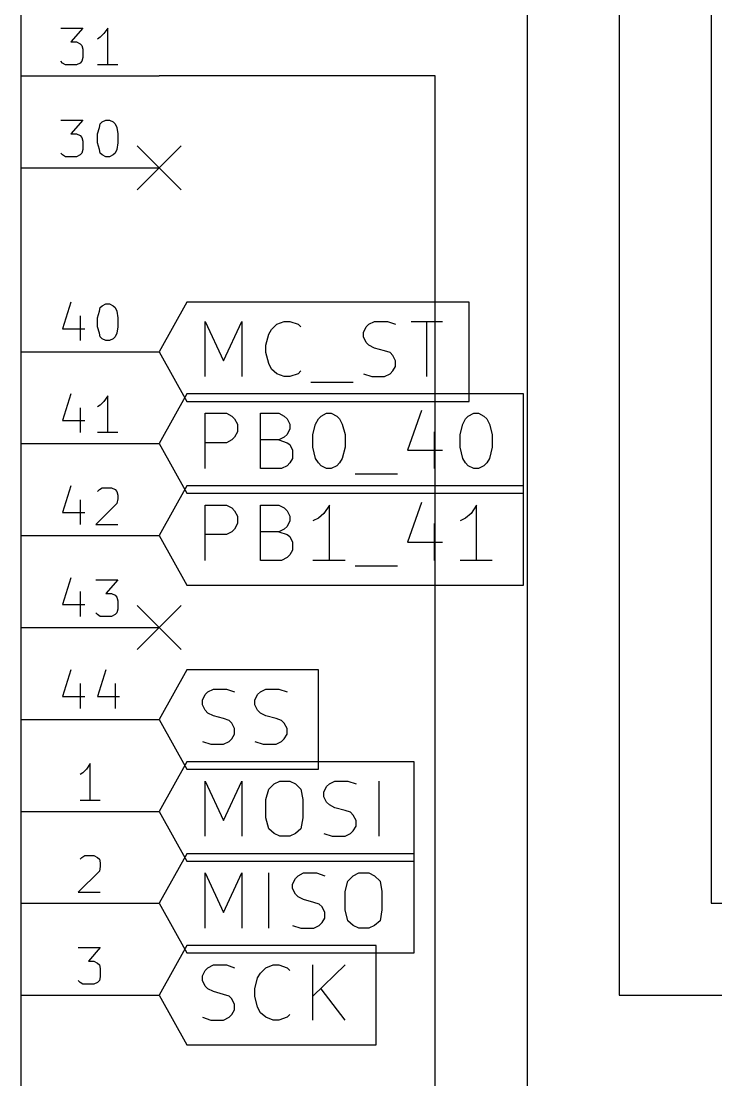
# Model space of a CAD drawing. Extents: x 10 to 287, y -200 to -10.
# Drawn here: x 146.05 to 165.23, y -101.4 to -72.15 of the extents above; entities that cross this region are included whole.
import ezdxf

# ---------------------------------------------------------------- set-up
doc = ezdxf.new("R2010")
doc.units = 0
doc.header["$MEASUREMENT"] = 0

msp = doc.modelspace()

# ---------------------------------------------------------------- linework, layer by layer
at = {"layer": 'Blue 2'}
for p, q in [((149.25, -75.5904), (150.47, -76.8096)), ((150.47, -75.5904), (149.25, -76.8096)), ((149.25, -88.2904), (150.47, -89.5096)), ((150.47, -88.2904), (149.25, -89.5096))]:
    msp.add_line(p, q, dxfattribs=at)
at = {"layer": 'Green 2'}
for p, q in [((162.56, -60.96), (162.56, -99.06)), ((165.1, -63.5), (165.1, -96.52)), ((160.02, -71.12), (160.02, -134.62)), ((157.48, -73.66), (149.86, -73.66)), ((157.48, -139.7), (157.48, -73.66)), ((165.1, -96.52), (191.77, -96.52)), ((162.56, -99.06), (246.38, -99.06))]:
    msp.add_line(p, q, dxfattribs=at)
at = {"layer": 'L.Yellow'}
msp.add_line((146.05, -148.59), (146.05, -54.61), dxfattribs=at)
at = {"layer": 'Red 2'}
for p, q in [((146.05, -148.59), (146.05, -54.61)), ((147.142, -72.3392), (147.752, -72.3392)), ((147.752, -72.3392), (147.422, -72.7202)), ((148.336, -72.4916), (148.234, -72.5932)), ((148.438, -72.3392), (148.336, -72.4916)), ((148.438, -73.3552), (148.438, -72.3392)), ((147.422, -72.7202), (147.574, -72.7202)), ((147.574, -72.7202), (147.676, -72.771)), ((147.676, -72.771), (147.726, -72.8218)), ((147.726, -72.8218), (147.752, -72.9234)), ((148.234, -72.5932), (148.158, -72.644)), ((147.752, -72.9234), (147.752, -73.152)), ((147.193, -73.3044), (147.142, -73.2536)), ((147.269, -73.3552), (147.193, -73.3044)), ((147.574, -73.3552), (147.269, -73.3552)), ((147.676, -73.3044), (147.574, -73.3552)), ((147.726, -73.2536), (147.676, -73.3044)), ((147.752, -73.152), (147.726, -73.2536)), ((148.717, -73.3552), (148.158, -73.3552)), ((146.05, -73.66), (149.86, -73.66)), ((147.142, -74.8792), (147.752, -74.8792)), ((147.752, -74.8792), (147.422, -75.2602)), ((148.158, -75.2602), (148.209, -75.0824)), ((148.209, -75.0824), (148.234, -74.9808)), ((148.234, -74.9808), (148.285, -74.93)), ((148.285, -74.93), (148.387, -74.8792)), ((148.387, -74.8792), (148.488, -74.8792)), ((148.488, -74.8792), (148.59, -74.93)), ((148.59, -74.93), (148.641, -74.9808)), ((148.641, -74.9808), (148.692, -75.0824)), ((148.692, -75.0824), (148.717, -75.2602)), ((147.422, -75.2602), (147.574, -75.2602)), ((147.574, -75.2602), (147.676, -75.311)), ((147.676, -75.311), (147.726, -75.3618)), ((147.726, -75.3618), (147.752, -75.4634)), ((148.158, -75.5142), (148.158, -75.2602)), ((148.717, -75.2602), (148.717, -75.5142)), ((147.752, -75.692), (147.726, -75.7936)), ((147.752, -75.4634), (147.752, -75.692)), ((148.209, -75.692), (148.158, -75.5142)), ((148.234, -75.7936), (148.209, -75.692)), ((148.692, -75.692), (148.641, -75.7936)), ((148.717, -75.5142), (148.692, -75.692)), ((147.193, -75.8444), (147.142, -75.7936)), ((147.269, -75.8952), (147.193, -75.8444)), ((147.574, -75.8952), (147.269, -75.8952)), ((147.676, -75.8444), (147.574, -75.8952)), ((147.726, -75.7936), (147.676, -75.8444)), ((148.285, -75.8444), (148.234, -75.7936)), ((148.387, -75.8952), (148.285, -75.8444)), ((148.488, -75.8952), (148.387, -75.8952)), ((148.59, -75.8444), (148.488, -75.8952)), ((148.641, -75.7936), (148.59, -75.8444)), ((146.05, -76.2), (149.86, -76.2)), ((147.422, -79.9084), (147.193, -80.645)), ((148.209, -80.1624), (148.234, -80.0608)), ((148.234, -80.0608), (148.285, -80.01)), ((148.285, -80.01), (148.387, -79.9592)), ((148.387, -79.9592), (148.488, -79.9592)), ((148.488, -79.9592), (148.59, -80.01)), ((148.59, -80.01), (148.641, -80.0608)), ((148.641, -80.0608), (148.692, -80.1624)), ((150.622, -79.9084), (149.86, -81.28)), ((158.42, -79.9084), (150.622, -79.9084)), ((158.42, -81.28), (158.42, -79.9084)), ((147.676, -80.2894), (147.676, -80.9752)), ((148.158, -80.3402), (148.209, -80.1624)), ((148.158, -80.5942), (148.158, -80.3402)), ((148.692, -80.1624), (148.717, -80.3402)), ((148.717, -80.3402), (148.717, -80.5942)), ((147.193, -80.645), (147.803, -80.645)), ((148.209, -80.772), (148.158, -80.5942)), ((148.717, -80.5942), (148.692, -80.772)), ((151.13, -81.9658), (151.13, -80.4418)), ((151.13, -80.4418), (151.638, -81.534)), ((151.638, -81.534), (152.146, -80.4418)), ((152.146, -80.4418), (152.146, -81.9658)), ((152.883, -80.7974), (152.959, -80.6704)), ((152.959, -80.6704), (153.111, -80.518)), ((153.111, -80.518), (153.314, -80.4418)), ((153.314, -80.4418), (153.467, -80.4418)), ((153.467, -80.4418), (153.695, -80.518)), ((153.695, -80.518), (153.772, -80.5942)), ((155.499, -80.7466), (155.575, -80.5942)), ((155.575, -80.5942), (155.651, -80.518)), ((155.651, -80.518), (155.804, -80.4418)), ((155.804, -80.4418), (156.159, -80.4418)), ((156.159, -80.4418), (156.388, -80.518)), ((156.82, -80.4418), (157.683, -80.4418)), ((157.251, -81.9658), (157.251, -80.4418)), ((148.234, -80.8736), (148.209, -80.772)), ((148.285, -80.9244), (148.234, -80.8736)), ((148.387, -80.9752), (148.285, -80.9244)), ((148.488, -80.9752), (148.387, -80.9752)), ((148.59, -80.9244), (148.488, -80.9752)), ((148.641, -80.8736), (148.59, -80.9244)), ((148.692, -80.772), (148.641, -80.8736)), ((152.806, -81.1022), (152.883, -80.7974)), ((155.499, -80.8736), (155.499, -80.7466)), ((155.575, -81.026), (155.499, -80.8736)), ((146.05, -81.28), (149.86, -81.28)), ((149.86, -81.28), (150.622, -82.6516)), ((152.806, -81.3054), (152.806, -81.1022)), ((152.883, -81.6102), (152.806, -81.3054)), ((155.651, -81.1022), (155.575, -81.026)), ((155.804, -81.1784), (155.651, -81.1022)), ((156.083, -81.2546), (155.804, -81.1784)), ((156.235, -81.3054), (156.083, -81.2546)), ((156.312, -81.3816), (156.235, -81.3054)), ((158.42, -82.6516), (158.42, -81.28)), ((156.388, -81.534), (156.312, -81.3816)), ((156.388, -81.6864), (156.388, -81.534)), ((152.959, -81.7626), (152.883, -81.6102)), ((153.111, -81.8896), (152.959, -81.7626)), ((153.314, -81.9658), (153.111, -81.8896)), ((153.695, -81.8896), (153.467, -81.9658)), ((153.772, -81.8134), (153.695, -81.8896)), ((155.499, -81.8896), (155.727, -81.9658)), ((156.083, -81.9658), (156.235, -81.8896)), ((156.235, -81.8896), (156.312, -81.8134)), ((156.312, -81.8134), (156.388, -81.6864)), ((153.467, -81.9658), (153.314, -81.9658)), ((154.051, -82.1182), (155.219, -82.1182)), ((155.727, -81.9658), (156.083, -81.9658)), ((147.422, -82.4484), (147.193, -83.185)), ((150.622, -82.4484), (149.86, -83.82)), ((159.918, -82.4484), (150.622, -82.4484)), ((159.918, -83.82), (159.918, -82.4484)), ((148.234, -82.7532), (148.158, -82.804)), ((148.336, -82.6516), (148.234, -82.7532)), ((148.438, -82.4992), (148.336, -82.6516)), ((148.438, -83.5152), (148.438, -82.4992)), ((150.622, -82.6516), (158.42, -82.6516)), ((147.676, -82.8294), (147.676, -83.5152)), ((151.13, -84.5058), (151.13, -82.9818)), ((151.13, -82.9818), (151.714, -82.9818)), ((151.714, -82.9818), (151.867, -83.058)), ((151.867, -83.058), (151.943, -83.1342)), ((152.654, -84.5058), (152.654, -82.9818)), ((152.654, -82.9818), (153.162, -82.9818)), ((153.162, -82.9818), (153.314, -83.058)), ((153.314, -83.058), (153.391, -83.1342)), ((154.254, -83.1342), (154.33, -83.058)), ((154.33, -83.058), (154.483, -82.9818)), ((154.483, -82.9818), (154.61, -82.9818)), ((154.61, -82.9818), (154.762, -83.058)), ((154.762, -83.058), (154.838, -83.1342)), ((157.099, -82.9056), (156.718, -83.9978)), ((158.318, -83.1342), (158.394, -83.058)), ((158.394, -83.058), (158.547, -82.9818)), ((158.547, -82.9818), (158.674, -82.9818)), ((158.674, -82.9818), (158.826, -83.058)), ((158.826, -83.058), (158.902, -83.1342)), ((147.193, -83.185), (147.803, -83.185)), ((151.943, -83.1342), (152.019, -83.2866)), ((152.019, -83.2866), (152.019, -83.4898)), ((153.391, -83.1342), (153.467, -83.2866)), ((153.467, -83.2866), (153.467, -83.4136)), ((154.102, -83.566), (154.178, -83.2866)), ((154.178, -83.2866), (154.254, -83.1342)), ((154.838, -83.1342), (154.915, -83.2866)), ((154.915, -83.2866), (154.991, -83.566)), ((158.166, -83.566), (158.242, -83.2866)), ((158.242, -83.2866), (158.318, -83.1342)), ((158.902, -83.1342), (158.979, -83.2866)), ((158.979, -83.2866), (159.055, -83.566)), ((148.717, -83.5152), (148.158, -83.5152)), ((151.943, -83.6422), (151.867, -83.7184)), ((152.019, -83.4898), (151.943, -83.6422)), ((153.314, -83.6422), (153.162, -83.7184)), ((153.391, -83.566), (153.314, -83.6422)), ((153.467, -83.4136), (153.391, -83.566)), ((154.102, -83.9216), (154.102, -83.566)), ((154.991, -83.566), (154.991, -83.9216)), ((157.455, -83.4898), (157.455, -84.5058)), ((158.166, -83.9216), (158.166, -83.566)), ((159.055, -83.566), (159.055, -83.9216)), ((146.05, -83.82), (149.86, -83.82)), ((149.86, -83.82), (150.622, -85.1916)), ((151.714, -83.7946), (151.13, -83.7946)), ((151.867, -83.7184), (151.714, -83.7946)), ((153.162, -83.7184), (152.654, -83.7184)), ((153.162, -83.7184), (153.391, -83.7946)), ((153.391, -83.7946), (153.467, -83.8454)), ((153.467, -83.8454), (153.543, -83.9978)), ((154.178, -84.2264), (154.102, -83.9216)), ((154.991, -83.9216), (154.915, -84.2264)), ((158.242, -84.2264), (158.166, -83.9216)), ((159.055, -83.9216), (158.979, -84.2264)), ((159.918, -85.1916), (159.918, -83.82)), ((153.543, -84.2264), (153.467, -84.3534)), ((153.543, -83.9978), (153.543, -84.2264)), ((154.254, -84.3534), (154.178, -84.2264)), ((154.915, -84.2264), (154.838, -84.3534)), ((156.718, -83.9978), (157.683, -83.9978)), ((158.318, -84.3534), (158.242, -84.2264)), ((158.979, -84.2264), (158.902, -84.3534)), ((153.238, -84.5058), (152.654, -84.5058)), ((153.391, -84.4296), (153.238, -84.5058)), ((153.467, -84.3534), (153.391, -84.4296)), ((154.33, -84.4296), (154.254, -84.3534)), ((154.483, -84.5058), (154.33, -84.4296)), ((154.61, -84.5058), (154.483, -84.5058)), ((154.762, -84.4296), (154.61, -84.5058)), ((154.838, -84.3534), (154.762, -84.4296)), ((158.394, -84.4296), (158.318, -84.3534)), ((158.547, -84.5058), (158.394, -84.4296)), ((158.674, -84.5058), (158.547, -84.5058)), ((158.826, -84.4296), (158.674, -84.5058)), ((158.902, -84.3534), (158.826, -84.4296)), ((155.27, -84.6582), (156.439, -84.6582)), ((147.422, -84.9884), (147.193, -85.725)), ((148.158, -85.1408), (148.209, -85.09)), ((148.209, -85.09), (148.285, -85.0392)), ((148.285, -85.0392), (148.539, -85.0392)), ((148.539, -85.0392), (148.641, -85.09)), ((148.641, -85.09), (148.692, -85.1408)), ((150.622, -84.9884), (149.86, -86.36)), ((159.918, -84.9884), (150.622, -84.9884)), ((159.918, -86.36), (159.918, -84.9884)), ((147.676, -85.3694), (147.676, -86.0552)), ((148.692, -85.1408), (148.717, -85.2424)), ((148.717, -85.344), (148.692, -85.471)), ((148.717, -85.2424), (148.717, -85.344)), ((150.622, -85.1916), (159.918, -85.1916)), ((148.692, -85.471), (148.107, -86.0552)), ((151.13, -87.0458), (151.13, -85.5218)), ((151.13, -85.5218), (151.714, -85.5218)), ((151.714, -85.5218), (151.867, -85.598)), ((151.867, -85.598), (151.943, -85.6742)), ((151.943, -85.6742), (152.019, -85.8266)), ((152.654, -87.0458), (152.654, -85.5218)), ((152.654, -85.5218), (153.162, -85.5218)), ((153.162, -85.5218), (153.314, -85.598)), ((153.314, -85.598), (153.391, -85.6742)), ((153.391, -85.6742), (153.467, -85.8266)), ((154.559, -85.5218), (154.407, -85.7504)), ((154.559, -87.0458), (154.559, -85.5218)), ((157.099, -85.4456), (156.718, -86.5378)), ((158.623, -85.5218), (158.471, -85.7504)), ((158.623, -87.0458), (158.623, -85.5218)), ((147.193, -85.725), (147.803, -85.725)), ((152.019, -85.8266), (152.019, -86.0298)), ((153.467, -85.9536), (153.391, -86.106)), ((153.467, -85.8266), (153.467, -85.9536)), ((154.254, -85.8774), (154.102, -85.9536)), ((154.407, -85.7504), (154.254, -85.8774)), ((158.318, -85.8774), (158.166, -85.9536)), ((158.471, -85.7504), (158.318, -85.8774)), ((148.107, -86.0552), (148.717, -86.0552)), ((151.867, -86.2584), (151.714, -86.3346)), ((151.943, -86.1822), (151.867, -86.2584)), ((152.019, -86.0298), (151.943, -86.1822)), ((153.162, -86.2584), (152.654, -86.2584)), ((153.314, -86.1822), (153.162, -86.2584)), ((153.162, -86.2584), (153.391, -86.3346)), ((153.391, -86.106), (153.314, -86.1822)), ((157.455, -86.0298), (157.455, -87.0458)), ((146.05, -86.36), (149.86, -86.36)), ((149.86, -86.36), (150.622, -87.7316)), ((151.714, -86.3346), (151.13, -86.3346)), ((153.391, -86.3346), (153.467, -86.3854)), ((153.467, -86.3854), (153.543, -86.5378)), ((153.543, -86.5378), (153.543, -86.7664)), ((156.718, -86.5378), (157.683, -86.5378)), ((159.918, -87.7316), (159.918, -86.36)), ((153.543, -86.7664), (153.467, -86.8934)), ((153.238, -87.0458), (152.654, -87.0458)), ((153.391, -86.9696), (153.238, -87.0458)), ((153.467, -86.8934), (153.391, -86.9696)), ((154.991, -87.0458), (154.102, -87.0458)), ((159.055, -87.0458), (158.166, -87.0458)), ((155.27, -87.1982), (156.439, -87.1982)), ((147.422, -87.5284), (147.193, -88.265)), ((148.107, -87.5792), (148.717, -87.5792)), ((148.717, -87.5792), (148.387, -87.9602)), ((150.622, -87.7316), (159.918, -87.7316)), ((147.676, -87.9094), (147.676, -88.5952)), ((148.387, -87.9602), (148.539, -87.9602)), ((148.539, -87.9602), (148.641, -88.011)), ((148.641, -88.011), (148.692, -88.0618)), ((147.193, -88.265), (147.803, -88.265)), ((148.692, -88.0618), (148.717, -88.1634)), ((148.717, -88.1634), (148.717, -88.392)), ((148.158, -88.5444), (148.107, -88.4936)), ((148.234, -88.5952), (148.158, -88.5444)), ((148.539, -88.5952), (148.234, -88.5952)), ((148.641, -88.5444), (148.539, -88.5952)), ((148.692, -88.4936), (148.641, -88.5444)), ((148.717, -88.392), (148.692, -88.4936)), ((146.05, -88.9), (149.86, -88.9)), ((147.422, -90.0684), (147.193, -90.805)), ((148.387, -90.0684), (148.158, -90.805)), ((150.622, -90.0684), (149.86, -91.44)), ((154.254, -90.0684), (150.622, -90.0684)), ((154.254, -91.44), (154.254, -90.0684)), ((147.676, -90.4494), (147.676, -91.1352)), ((148.641, -90.4494), (148.641, -91.1352)), ((151.206, -90.678), (151.359, -90.6018)), ((151.359, -90.6018), (151.714, -90.6018)), ((151.714, -90.6018), (151.943, -90.678)), ((152.654, -90.678), (152.806, -90.6018)), ((152.806, -90.6018), (153.162, -90.6018)), ((153.162, -90.6018), (153.391, -90.678)), ((147.193, -90.805), (147.803, -90.805)), ((148.158, -90.805), (148.768, -90.805)), ((151.054, -90.9066), (151.13, -90.7542)), ((151.054, -91.0336), (151.054, -90.9066)), ((151.13, -90.7542), (151.206, -90.678)), ((152.502, -90.9066), (152.578, -90.7542)), ((152.502, -91.0336), (152.502, -90.9066)), ((152.578, -90.7542), (152.654, -90.678)), ((151.13, -91.186), (151.054, -91.0336)), ((151.206, -91.2622), (151.13, -91.186)), ((152.578, -91.186), (152.502, -91.0336)), ((152.654, -91.2622), (152.578, -91.186)), ((146.05, -91.44), (149.86, -91.44)), ((149.86, -91.44), (150.622, -92.8116)), ((151.359, -91.3384), (151.206, -91.2622)), ((151.638, -91.4146), (151.359, -91.3384)), ((151.79, -91.4654), (151.638, -91.4146)), ((151.867, -91.5416), (151.79, -91.4654)), ((151.943, -91.694), (151.867, -91.5416)), ((152.806, -91.3384), (152.654, -91.2622)), ((153.086, -91.4146), (152.806, -91.3384)), ((153.238, -91.4654), (153.086, -91.4146)), ((153.314, -91.5416), (153.238, -91.4654)), ((153.391, -91.694), (153.314, -91.5416)), ((154.254, -92.8116), (154.254, -91.44)), ((151.943, -91.8464), (151.943, -91.694)), ((153.391, -91.8464), (153.391, -91.694)), ((151.054, -92.0496), (151.282, -92.1258)), ((151.282, -92.1258), (151.638, -92.1258)), ((151.638, -92.1258), (151.79, -92.0496)), ((151.79, -92.0496), (151.867, -91.9734)), ((151.867, -91.9734), (151.943, -91.8464)), ((152.502, -92.0496), (152.73, -92.1258)), ((152.73, -92.1258), (153.086, -92.1258)), ((153.086, -92.1258), (153.238, -92.0496)), ((153.238, -92.0496), (153.314, -91.9734)), ((153.314, -91.9734), (153.391, -91.8464)), ((147.955, -92.6592), (147.853, -92.8116)), ((147.955, -93.6752), (147.955, -92.6592)), ((150.622, -92.6084), (149.86, -93.98)), ((156.896, -92.6084), (150.622, -92.6084)), ((156.896, -93.98), (156.896, -92.6084)), ((147.752, -92.9132), (147.676, -92.964)), ((147.853, -92.8116), (147.752, -92.9132)), ((150.622, -92.8116), (154.254, -92.8116)), ((151.13, -94.6658), (151.13, -93.1418)), ((151.13, -93.1418), (151.638, -94.234)), ((151.638, -94.234), (152.146, -93.1418)), ((152.146, -93.1418), (152.146, -94.6658)), ((152.883, -93.3704), (153.035, -93.218)), ((153.035, -93.218), (153.187, -93.1418)), ((153.187, -93.1418), (153.467, -93.1418)), ((153.467, -93.1418), (153.619, -93.218)), ((153.619, -93.218), (153.772, -93.3704)), ((154.407, -93.4466), (154.483, -93.2942)), ((154.483, -93.2942), (154.559, -93.218)), ((154.559, -93.218), (154.711, -93.1418)), ((154.711, -93.1418), (155.067, -93.1418)), ((155.067, -93.1418), (155.296, -93.218)), ((155.931, -94.6658), (155.931, -93.1418)), ((152.806, -93.6498), (152.883, -93.3704)), ((153.772, -93.3704), (153.822, -93.6498)), ((154.407, -93.5736), (154.407, -93.4466)), ((154.483, -93.726), (154.407, -93.5736)), ((148.234, -93.6752), (147.676, -93.6752)), ((152.806, -94.1578), (152.806, -93.6498)), ((153.822, -93.6498), (153.822, -94.1578)), ((154.559, -93.8022), (154.483, -93.726)), ((154.711, -93.8784), (154.559, -93.8022)), ((154.991, -93.9546), (154.711, -93.8784)), ((146.05, -93.98), (149.86, -93.98)), ((149.86, -93.98), (150.622, -95.3516)), ((152.883, -94.4626), (152.806, -94.1578)), ((153.822, -94.1578), (153.772, -94.4626)), ((155.143, -94.0054), (154.991, -93.9546)), ((155.219, -94.0816), (155.143, -94.0054)), ((155.296, -94.234), (155.219, -94.0816)), ((156.896, -95.3516), (156.896, -93.98)), ((153.035, -94.5896), (152.883, -94.4626)), ((153.772, -94.4626), (153.619, -94.5896)), ((155.219, -94.5134), (155.296, -94.3864)), ((155.296, -94.3864), (155.296, -94.234)), ((153.187, -94.6658), (153.035, -94.5896)), ((153.467, -94.6658), (153.187, -94.6658)), ((153.619, -94.5896), (153.467, -94.6658)), ((154.407, -94.5896), (154.635, -94.6658)), ((154.635, -94.6658), (154.991, -94.6658)), ((154.991, -94.6658), (155.143, -94.5896)), ((155.143, -94.5896), (155.219, -94.5134)), ((147.676, -95.3008), (147.726, -95.25)), ((147.726, -95.25), (147.803, -95.1992)), ((147.803, -95.1992), (148.057, -95.1992)), ((148.057, -95.1992), (148.158, -95.25)), ((148.158, -95.25), (148.209, -95.3008)), ((148.209, -95.3008), (148.234, -95.4024)), ((150.622, -95.1484), (149.86, -96.52)), ((156.896, -95.1484), (150.622, -95.1484)), ((156.896, -96.52), (156.896, -95.1484)), ((148.209, -95.631), (147.625, -96.2152)), ((148.234, -95.504), (148.209, -95.631)), ((148.234, -95.4024), (148.234, -95.504)), ((150.622, -95.3516), (156.896, -95.3516)), ((151.13, -97.2058), (151.13, -95.6818)), ((151.13, -95.6818), (151.638, -96.774)), ((151.638, -96.774), (152.146, -95.6818)), ((152.146, -95.6818), (152.146, -97.2058)), ((152.883, -97.2058), (152.883, -95.6818)), ((153.543, -95.9866), (153.619, -95.8342)), ((153.619, -95.8342), (153.695, -95.758)), ((153.695, -95.758), (153.848, -95.6818)), ((153.848, -95.6818), (154.203, -95.6818)), ((154.203, -95.6818), (154.432, -95.758)), ((154.991, -96.1898), (155.067, -95.9104)), ((155.067, -95.9104), (155.219, -95.758)), ((155.219, -95.758), (155.372, -95.6818)), ((155.372, -95.6818), (155.651, -95.6818)), ((155.651, -95.6818), (155.804, -95.758)), ((155.804, -95.758), (155.956, -95.9104)), ((155.956, -95.9104), (156.007, -96.1898)), ((147.625, -96.2152), (148.234, -96.2152)), ((153.543, -96.1136), (153.543, -95.9866)), ((153.619, -96.266), (153.543, -96.1136)), ((154.991, -96.6978), (154.991, -96.1898)), ((156.007, -96.1898), (156.007, -96.6978)), ((153.695, -96.3422), (153.619, -96.266)), ((153.848, -96.4184), (153.695, -96.3422)), ((154.127, -96.4946), (153.848, -96.4184)), ((154.28, -96.5454), (154.127, -96.4946)), ((146.05, -96.52), (149.86, -96.52)), ((149.86, -96.52), (150.622, -97.8916)), ((154.356, -96.6216), (154.28, -96.5454)), ((154.432, -96.774), (154.356, -96.6216)), ((154.432, -96.9264), (154.432, -96.774)), ((155.067, -97.0026), (154.991, -96.6978)), ((156.007, -96.6978), (155.956, -97.0026)), ((156.896, -97.8916), (156.896, -96.52)), ((154.28, -97.1296), (154.356, -97.0534)), ((154.356, -97.0534), (154.432, -96.9264)), ((155.219, -97.1296), (155.067, -97.0026)), ((155.956, -97.0026), (155.804, -97.1296)), ((153.543, -97.1296), (153.772, -97.2058)), ((153.772, -97.2058), (154.127, -97.2058)), ((154.127, -97.2058), (154.28, -97.1296)), ((155.372, -97.2058), (155.219, -97.1296)), ((155.651, -97.2058), (155.372, -97.2058)), ((155.804, -97.1296), (155.651, -97.2058)), ((147.625, -97.7392), (148.234, -97.7392)), ((148.234, -97.7392), (147.904, -98.1202)), ((150.622, -97.6884), (149.86, -99.06)), ((155.854, -97.6884), (150.622, -97.6884)), ((150.622, -97.8916), (156.896, -97.8916)), ((155.854, -99.06), (155.854, -97.6884)), ((147.904, -98.1202), (148.057, -98.1202)), ((148.057, -98.1202), (148.158, -98.171)), ((148.158, -98.171), (148.209, -98.2218)), ((148.209, -98.2218), (148.234, -98.3234)), ((151.206, -98.298), (151.359, -98.2218)), ((151.359, -98.2218), (151.714, -98.2218)), ((151.714, -98.2218), (151.943, -98.298)), ((152.806, -98.298), (153.01, -98.2218)), ((153.01, -98.2218), (153.162, -98.2218)), ((153.162, -98.2218), (153.391, -98.298)), ((154.102, -99.7458), (154.102, -98.2218)), ((154.991, -98.2218), (154.102, -99.0854)), ((148.234, -98.552), (148.209, -98.6536)), ((148.234, -98.3234), (148.234, -98.552)), ((151.054, -98.5266), (151.13, -98.3742)), ((151.054, -98.6536), (151.054, -98.5266)), ((151.13, -98.3742), (151.206, -98.298)), ((152.578, -98.5774), (152.654, -98.4504)), ((152.654, -98.4504), (152.806, -98.298)), ((153.391, -98.298), (153.467, -98.3742)), ((147.676, -98.7044), (147.625, -98.6536)), ((147.752, -98.7552), (147.676, -98.7044)), ((148.057, -98.7552), (147.752, -98.7552)), ((148.158, -98.7044), (148.057, -98.7552)), ((148.209, -98.6536), (148.158, -98.7044)), ((151.13, -98.806), (151.054, -98.6536)), ((151.206, -98.8822), (151.13, -98.806)), ((152.502, -98.8822), (152.578, -98.5774)), ((146.05, -99.06), (149.86, -99.06)), ((149.86, -99.06), (150.622, -100.432)), ((151.359, -98.9584), (151.206, -98.8822)), ((151.638, -99.0346), (151.359, -98.9584)), ((151.79, -99.0854), (151.638, -99.0346)), ((151.867, -99.1616), (151.79, -99.0854)), ((152.502, -99.0854), (152.502, -98.8822)), ((152.578, -99.3902), (152.502, -99.0854)), ((154.991, -99.7458), (154.33, -98.8822)), ((155.854, -100.432), (155.854, -99.06)), ((151.943, -99.314), (151.867, -99.1616)), ((151.943, -99.4664), (151.943, -99.314)), ((152.654, -99.5426), (152.578, -99.3902)), ((151.054, -99.6696), (151.282, -99.7458)), ((151.638, -99.7458), (151.79, -99.6696)), ((151.79, -99.6696), (151.867, -99.5934)), ((151.867, -99.5934), (151.943, -99.4664)), ((152.806, -99.6696), (152.654, -99.5426)), ((153.01, -99.7458), (152.806, -99.6696)), ((153.391, -99.6696), (153.162, -99.7458)), ((153.467, -99.5934), (153.391, -99.6696)), ((151.282, -99.7458), (151.638, -99.7458)), ((153.162, -99.7458), (153.01, -99.7458)), ((150.622, -100.432), (155.854, -100.432))]:
    msp.add_line(p, q, dxfattribs=at)

doc.saveas('drawing.dxf')
